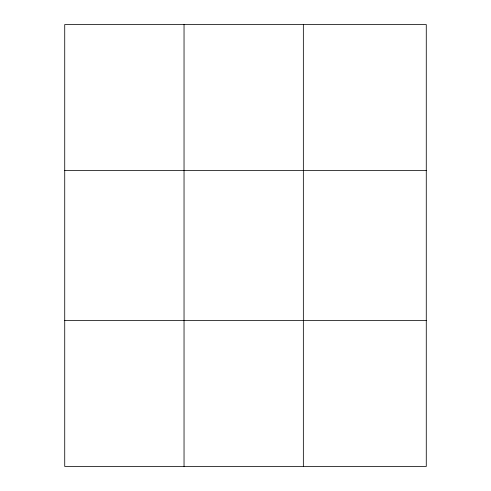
<?xml version="1.0" encoding="UTF-8"?>
<svg xmlns="http://www.w3.org/2000/svg" width="491" height="491" viewBox="0 0 491 491"><rect width="100%" height="100%" fill="white"/><g stroke="black" fill="none" stroke-linecap="round" stroke-linejoin="round"><path stroke-width="0.74" d="M184.039 24.55L184.039 466.45M303.346 24.55L303.346 466.45M426.274 320.623L426.274 466.45L64.726 466.45L64.726 24.55L426.274 24.55L426.274 320.623L64.726 320.623M64.726 170.377L426.274 170.377"/></g></svg>
